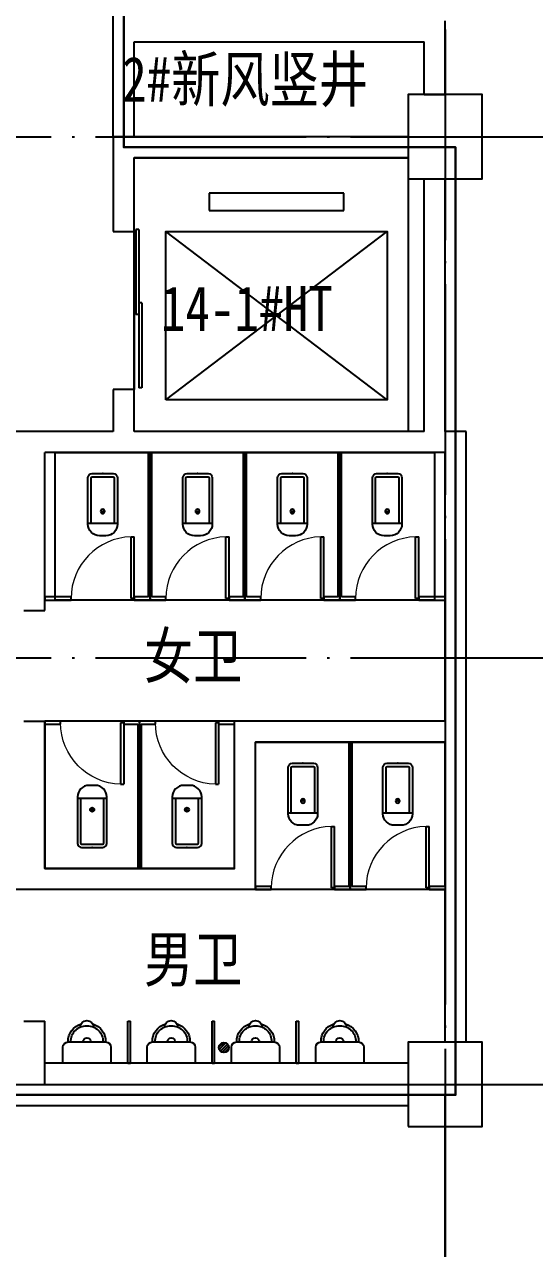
# Model space of a CAD drawing. Extents: x -233336 to 840473, y -28113 to 330904.
# Drawn here: x 727391 to 732232, y 3532 to 15157 of the extents above; entities that cross this region are included whole.
import ezdxf
from ezdxf.xclip import XClip

# ---------------------------------------------------------------- set-up
doc = ezdxf.new("R2010")
doc.units = 0
doc.header["$LTSCALE"] = 1000
doc.header["$XCLIPFRAME"] = 2
doc.linetypes.add('104-14# 核心筒$0$DOTE', pattern=[2.4200000000000004, 2, -0.2, 0.02, -0.2])
doc.layers.get('0').update_dxf_attribs({"linetype": 'CONTINUOUS'})
for name, color, linetype in [('104-14# 核心筒$0$02-TEXT_标注', 9, 'CONTINUOUS'), ('104-14# 核心筒$0$A-E_电梯', 8, 'CONTINUOUS'), ('104-14# 核心筒$0$A-I_卫-洁具', 8, 'CONTINUOUS'), ('104-14# 核心筒$0$A-I_卫-隔断', 8, 'CONTINUOUS'), ('104-14# 核心筒$0$A-TECH_水', 3, 'CONTINUOUS'), ('104-14# 核心筒$0$A_AXIS-轴线', 8, '104-14# 核心筒$0$DOTE'), ('104-14# 核心筒$0$A_STR-砌块墙', 7, 'CONTINUOUS'), ('104-14# 核心筒$0$A_STR-砼柱', 8, 'CONTINUOUS'), ('X-104 14#平面$0$02-TEXT_标注', 9, 'CONTINUOUS'), ('X-104 14#平面$0$05-填充_天正', 8, 'CONTINUOUS'), ('X-104 14#平面$0$A_STR-砌块墙', 7, 'CONTINUOUS')]:
    doc.layers.add(name, color=color, linetype=linetype)
doc.layers.add('104-14# 核心筒$0$04-不打印_辅助线', color=8, linetype='CONTINUOUS', plot=False)
doc.layers.add('X-104 14#平面$0$000套内', color=8, linetype='CONTINUOUS', lineweight=30)
doc.styles.add('104-14# 核心筒$0$Standard', font='STXIHEI.TTF', dxfattribs={"width": 0.8})
doc.styles.add('X-104 14#平面$0$Standard', font='STXIHEI.TTF', dxfattribs={"width": 0.8})

# ---------------------------------------------------------------- blocks, each defined once
blk = doc.blocks.new('104-14# 核心筒$0$$lvtry$00000200')
at = {"color": 0}
for p, q in [((-109.7834388052506, -40.0000000100008, 1e-08), (-109.7834388052433, -469.6564289897615, 1e-08)), ((99.78343880524335, -30.0000000100008, 1e-08), (-99.78343880524335, -30.0000000100008, 1e-08)), ((109.7834388052361, -469.6564289897615, 1e-08), (109.7834388052361, -40.0000000100008, 1e-08))]:
    blk.add_line(p, q, dxfattribs=at)
at = {"color": 0, "elevation": 1e-08}
blk.add_lwpolyline([(99.78343880524335, -1.000080374069512e-08), (-99.78343880524335, -1.000080374069512e-08, 0.4142135623730951), (-139.7834388052433, -40.0000000100008), (-139.7834388052433, -479.6564289897615, 0.4142135623730951), (-29.78343880524335, -589.6564289897615), (29.78343880523607, -589.6564289897615, 0.4142135623730903), (139.7834388052361, -479.6564289897633), (139.7834388052361, -40.0000000100008, 0.4142135623730951)], format="xyb", close=True, dxfattribs=at)
blk.add_lwpolyline([(139.7834388052361, -469.6564289897615), (-139.7834388052433, -469.6564289897615)], dxfattribs=at)
at = {"color": 0}
blk.add_circle((0, -358.6146012114659, 1e-08), 20, dxfattribs=at)
for centre, start, end in [((-99.78343880525063, -40.0000000100008, 1e-08), 90, 180), ((99.78343880523607, -40.0000000100008, 1e-08), 0, 90)]:
    blk.add_arc(centre, 10, start, end, dxfattribs=at)
for p in [(0, 0), (0, -358.6146012114659, 1e-08)]:
    blk.add_point(p, dxfattribs=at)
blk = doc.blocks.new('104-14# 核心筒$0$hgfasg')
at = {"layer": '104-14# 核心筒$0$04-不打印_辅助线'}
blk.add_lwpolyline([(-450, 1400), (450, 1400), (450, 0), (-450, 0)], close=True, dxfattribs=at)
at = {"yscale": -1}
blk.add_blockref('104-14# 核心筒$0$$lvtry$00000200', (0, 200), dxfattribs=at)
blk = doc.blocks.new('104-14# 核心筒$0$A-toilet-F2$0$A-toilet-F3$0$xb')
for p, q in [((-228.5999999991618, 152.3999999994412), (-228.6000000010245, 9.313225746154785e-10)), ((177.7999999998137, 203.2000000000698), (-177.7999999993481, 203.1999999994878)), ((228.6000000010245, -9.313225746154785e-10), (228.6000000005588, 152.3999999997905)), ((-228.6000000010245, 9.313225746154785e-10), (228.6000000010245, -9.313225746154785e-10))]:
    blk.add_line(p, q)
for centre, radius, start, end in [((-6.349999998696148, 209.549999998766), 171.56755229355, 106.6068803142738, 182.1210963969083), ((-6.349999998696148, 209.549999998766), 146.16755229355, 87.87890362284142, 182.1210963969083), ((9.313225746154785e-10, 342.8999999993248), 63.50000000000001, 1.07073087239469, 178.9292691276053), ((6.350000001490116, 209.549999998766), 146.16755229355, 357.8789036030917, 92.12109637715858), ((6.350000001490116, 209.549999998766), 171.56755229355, 357.8789036030917, 73.39311968572625), ((1.396983861923218e-09, 203.1999999987893), 38.1, 0, 180), ((-177.7999999993481, 152.3999999992084), 50.8, 90, 180), ((177.8000000002794, 152.3999999997905), 50.8, 0, 90)]:
    blk.add_arc(centre, radius, start, end)
blk = doc.blocks.new('104-14# 核心筒$0$wrert')
for p, q in [((300.0000000001164, 200.0000000001637), (1900.000000000116, 2300.000000000164)), ((300.0000000001164, 2300.000000000164), (1900.000000000116, 200.0000000001637)), ((2265.000000000116, 1890.120000000174), (2100.000000000175, 1890.120000000174)), ((2100.000000000175, 1890.120000000174), (2100.000000000175, 609.8800000001538)), ((2265.000000000116, 609.8800000001538), (2265.000000000116, 1890.120000000174)), ((2100.000000000175, 609.8800000001538), (2265.000000000116, 609.8800000001538))]:
    blk.add_line(p, q)
for points in [[(1.164153218269348e-10, 2600.000000000278), (2600.000000000175, 2600.000000000278), (2600.000000000175, -3.819877747446299e-11), (1.164153218269348e-10, -3.819877747446299e-11)], [(300.0000000001164, 2300.000000000164), (1900.000000000116, 2300.000000000164), (1900.000000000116, 200.0000000001637), (300.0000000001164, 200.0000000001637), (300.0000000001164, 2300.000000000164)]]:
    blk.add_lwpolyline(points, close=True)
blk = doc.blocks.new('104-14# 核心筒$0$A$C0B6E3E5F')
at = {"layer": '104-14# 核心筒$0$A-I_卫-隔断'}
for p, q in [((-12.5, 1.530808498934192e-15), (-12.5, 400)), ((-12.5, 400), (12.5, 400)), ((12.5, 0), (12.5, 400)), ((-12.5, 1.530808498934192e-15), (12.5, 0))]:
    blk.add_line(p, q, dxfattribs=at)
blk = doc.blocks.new('104-14# 核心筒$0$$DorLib2D$00000128')
at = {"color": 0}
for points in [[(-0.4908619199486566, 0.8502355865689708), (-0.4908619199486566, 0.7099191849998476)], [(0.04913808004857856, 0.850235586568985), (-0.4908619199486566, 0.8502355865689708)], [(0.04913808004857856, 0.850235586568985), (0.04913808004857856, 0.7099191849998476)], [(0.04913808004857856, 0.7099191849998476), (-0.4908619199486566, 0.7099191849998476)], [(0.5131984191175434, 0.709919184999876), (-0.02680158088332973, 0.7099191849998476)], [(-0.02680158088332973, 0.7099191849998476), (-0.02680158088332973, 0.5696027834307387)], [(0.5131984191175434, 0.709919184999876), (0.5131984191175434, 0.5696027834307529)], [(0.5131984191175434, 0.5696027834307529), (-0.02680158088332973, 0.5696027834307387)], [(0.5, 0.4999999999999716), (-0.5, 0.4999999999999289)]]:
    blk.add_lwpolyline(points, dxfattribs=at)
blk = doc.blocks.new('104-14# 核心筒$0$$DorLib2D$00000001')
for p, q in [((0.45, 0.9750000000000001), (0.5000000000000002, 0.9750000000000001)), ((0.45, 0), (0.45, 0.9750000000000001)), ((0.5, 0), (0.5, 0.9750000000000001)), ((0.5, 0), (0.45, 0))]:
    blk.add_line(p, q)
at = {"lineweight": 13}
blk.add_arc((0.475, 0), 0.975, 91.4692835813538, 180, dxfattribs=at)
blk = doc.blocks.new('_FZHK')
blk.add_lwpolyline([(-0.5, -0.5), (0.5, -0.5), (0.5, 0.5), (-0.5, 0.5)], close=True)
blk = doc.blocks.new('104-14# 核心筒$0$$TwtSys$00000141')
for p, q in [((-94.19606303561523, 7.672111694559135), (-10.08309029082739, 91.78508443935061)), ((-94.19606303561523, 7.672111694559135), (-10.08309029082739, 91.78508443935061)), ((-87.21916889109707, -35.05448014085778), (35.05448014085778, 87.21916889110071)), ((-87.21916889109707, -35.05448014085778), (35.05448014085778, 87.21916889110071)), ((-66.46803743153214, -66.46803743153941), (66.46803743153214, 66.46803743153214)), ((-66.46803743153214, -66.46803743153578), (66.46803743153214, 66.46803743153214)), ((-32.35611368903483, -87.061266563549), (87.58274635417911, 32.87759347966494)), ((-32.35611368903483, -87.061266563549), (87.58274635417911, 32.87759347966858)), ((11.43110768805855, -92.25951895252001), (92.2594807012465, -11.43114593933933)), ((11.43110768805855, -92.25951895252001), (92.2594807012465, -11.43114593933933))]:
    blk.add_line(p, q)
blk.add_circle((0, 0), 94)
blk.add_circle((0, 0), 94)
blk = doc.blocks.new('104-14# 核心筒')
at = {"layer": '104-14# 核心筒$0$A-I_卫-洁具', "ltscale": 0.1}
blk.add_line((41049.99999999996, 7900.000000000062), (37599.9999999998, 7900.000000000062), dxfattribs=at)
at = {"layer": '104-14# 核心筒$0$A-I_卫-隔断'}
for p, q in [((38584.99999999779, 12330.00020147649), (38584.99999999776, 13700.00020147651)), ((38584.99999999776, 13700.00020147651), (38614.99999999776, 13700.00020147651)), ((38614.99999999774, 12330.00020147652), (38614.99999999776, 13700.00020147651)), ((39484.99999999774, 12330.00020147652), (39484.99999999776, 13700.00020147651)), ((39484.99999999776, 13700.00020147651), (39514.99999999776, 13700.00020147651)), ((39514.99999999774, 12330.00020147648), (39514.99999999776, 13700.00020147651)), ((40384.99999999778, 12330.00020147648), (40384.99999999776, 13700.00020147651)), ((40384.99999999776, 13700.00020147651), (40414.99999999776, 13700.00020147651)), ((40414.99999999779, 12330.00020147648), (40414.99999999776, 13700.00020147651)), ((37849.99999989122, 12330.00020147652), (37599.99999999991, 12330.00020147651)), ((37599.99999999991, 12330.00020147651), (37599.99999999991, 12300.00020147651)), ((37849.99999989122, 12300.00020147654), (37849.99999989122, 12330.00020147652)), ((38584.99999999779, 12330.00020147649), (38449.99999989122, 12330.0002014765)), ((38449.99999989122, 12330.0002014765), (38449.99999989122, 12300.00020147654)), ((38749.99999988924, 12330.00020147651), (38614.99999999774, 12330.00020147652)), ((38749.99999988923, 12300.00020147652), (38749.99999988924, 12330.00020147651)), ((39484.99999999774, 12330.00020147652), (39349.99999988874, 12330.00020147651)), ((39349.99999988874, 12330.00020147651), (39349.99999988874, 12300.00020147652)), ((39649.99999988874, 12330.00020147647), (39514.99999999774, 12330.00020147648)), ((39649.99999988874, 12300.00020147648), (39649.99999988874, 12330.00020147647)), ((40384.99999999778, 12330.00020147648), (40249.99999988923, 12330.00020147647)), ((40249.99999988923, 12330.00020147647), (40249.99999988923, 12300.00020147648)), ((40549.99999988874, 12330.00020147649), (40414.99999999779, 12330.00020147648)), ((40549.99999988874, 12300.00020147655), (40549.99999988874, 12330.00020147649)), ((41399.99999999994, 12330.00020147651), (41149.99999988874, 12330.0002014765)), ((41149.99999988874, 12330.0002014765), (41149.99999988874, 12300.00020147655)), ((41399.99999999994, 12300.00020147651), (41399.99999999994, 12330.00020147651)), ((37599.99999999991, 12300.00020147651), (37849.99999989122, 12300.00020147654)), ((38449.99999989101, 12300.00020147651), (37849.99999989101, 12300.00020147651)), ((38449.99999989122, 12300.00020147654), (38599.99999999776, 12300.00020147651)), ((38599.99999999566, 12300.00020147651), (38749.99999988923, 12300.00020147652)), ((39349.99999988892, 12300.00020147651), (38749.99999988892, 12300.00020147651)), ((39349.99999988874, 12300.00020147652), (39499.99999999776, 12300.00020147651)), ((39499.99999999776, 12300.00020147651), (39649.99999988874, 12300.00020147648)), ((40249.99999988893, 12300.00020147651), (39649.99999988893, 12300.00020147651)), ((40249.99999988923, 12300.00020147648), (40399.99999999776, 12300.00020147651)), ((40399.99999999776, 12300.00020147651), (40549.99999988874, 12300.00020147655)), ((41149.99999988895, 12300.00020147651), (40549.99999988895, 12300.00020147651)), ((41149.99999988874, 12300.00020147655), (41399.99999999994, 12300.00020147651)), ((37749.99999989122, 11150.00020154185), (37599.99999999776, 11150.00020154181)), ((37599.99999999776, 11150.00020154181), (37599.99999999776, 11120.00020154181)), ((37599.99999999776, 11120.00020154181), (37749.99999989122, 11120.00020154186)), ((38349.99999989101, 11150.00020154181), (37749.99999989101, 11150.00020154181)), ((37749.99999989122, 11120.00020154186), (37749.99999989122, 11150.00020154185)), ((38499.99999999776, 11150.00020154181), (38349.99999989072, 11150.00020154185)), ((38349.99999989072, 11150.00020154185), (38349.99999989072, 11120.00020154188)), ((38349.99999989072, 11120.00020154188), (38484.99999999774, 11120.00020154185)), ((38484.99999999774, 11120.00020154185), (38484.99999999776, 9750.000201541814)), ((38649.99999988874, 11150.00020154182), (38499.99999999566, 11150.00020154181)), ((38514.99999999774, 11120.00020154183), (38649.99999988874, 11120.0002015418)), ((38514.99999999774, 11120.00020154183), (38514.99999999776, 9750.000201541814)), ((39249.99999988893, 11150.00020154181), (38649.99999988893, 11150.00020154181)), ((38649.99999988874, 11120.0002015418), (38649.99999988874, 11150.00020154182)), ((39399.99999999988, 11150.00020154181), (39249.99999988923, 11150.00020154182)), ((39249.99999988923, 11150.00020154182), (39249.99999988923, 11120.00020154179)), ((39249.99999988923, 11120.00020154179), (39399.99999999988, 11120.00020154181)), ((39399.99999999988, 11120.00020154181), (39399.99999999988, 11150.00020154181)), ((40484.9999998886, 10950.00020154217), (40484.99999988859, 9580.000201542567)), ((40514.9999998886, 10950.00020154217), (40484.9999998886, 10950.00020154217)), ((40514.9999998886, 10950.00020154217), (40514.99999988859, 9580.000201542456)), ((38514.99999999776, 9750.000201541814), (38484.99999999776, 9750.000201541814)), ((39749.99999989073, 9580.000201542527), (39599.99999999994, 9580.000201542513)), ((39599.99999999994, 9580.000201542513), (39599.99999999994, 9550.000201542513)), ((39599.99999999994, 9550.000201542513), (39749.99999989072, 9550.000201542563)), ((39749.99999989072, 9550.000201542563), (39749.99999989073, 9580.000201542527)), ((40349.99999989112, 9550.000201542513), (39749.99999989112, 9550.000201542513)), ((40484.99999988859, 9580.000201542567), (40349.99999989122, 9580.000201542562)), ((40349.99999989122, 9580.000201542562), (40349.99999989122, 9550.000201542563)), ((40349.99999989122, 9550.000201542563), (40499.9999998886, 9550.000201542513)), ((40499.9999998886, 9550.000201542513), (40649.99999989073, 9550.000201542562)), ((40649.99999989072, 9580.000201542418), (40514.99999988859, 9580.000201542456)), ((40649.99999989073, 9550.000201542562), (40649.99999989072, 9580.000201542418)), ((41249.99999989112, 9550.000201542513), (40649.99999989112, 9550.000201542513)), ((41399.99999999999, 9580.000201542456), (41249.99999989122, 9580.000201542418)), ((41249.99999989122, 9580.000201542418), (41249.99999989122, 9550.00020154253)), ((41249.99999989122, 9550.00020154253), (41399.99999999999, 9550.000201542465))]:
    blk.add_line(p, q, dxfattribs=at)
at = {"layer": '104-14# 核心筒$0$A_AXIS-轴线'}
for p, q in [((41400.00000000001, 54018.37846733601), (41400.00000000001, -8545.12396972545)), ((-24838.9698462474, 16700), (120259.921909796, 16700)), ((-24838.9698462474, 11750), (120259.921909796, 11750)), ((-24838.9698462474, 7700), (120259.921909796, 7700))]:
    blk.add_line(p, q, dxfattribs=at)
at = {"layer": '104-14# 核心筒$0$A_STR-砌块墙'}
for p, q in [((41050, 16700.0002015422), (38250.00029705993, 16700.00020154223)), ((38250.00029705993, 16700.00020154223), (38250.00029705989, 15800.00040311026)), ((41050, 16500.00020154219), (38450.00029705995, 16500.00020154223)), ((38450.00029705992, 15800.00040311025), (38450.00029705995, 16500.00020154223)), ((41200.00000000009, 13900.00020154217), (41200.00000000017, 16300)), ((41400.0000000001, 13900.00020154222), (41400.00000000016, 16300)), ((38250.00029705989, 15800.00040311026), (38450.00029705992, 15800.00040311025)), ((38450.00029705989, 14300.00040311026), (38250.00029705987, 14300.00040311026)), ((38250.00029705987, 14300.00040311026), (38250.00029705987, 13900.00020154222)), ((38450.0002970599, 13900.00020154222), (38450.00029705989, 14300.00040311026)), ((37499.99999999994, 13900.00020154222), (35399.99999999995, 13900.00020154229)), ((38250.00029705987, 13900.00020154222), (37499.99999999994, 13900.00020154222)), ((41200.00000000009, 13900.00020154217), (38450.0002970599, 13900.00020154222)), ((41600.00000000009, 13900.00020154222), (41400.0000000001, 13900.00020154222)), ((41600.00000000003, 11050.00020154216), (41600.00000000009, 13900.00020154222)), ((37599.99999999991, 12900.0002014751), (37599.99999999993, 13700.00020154227)), ((38350.00029705989, 13700.00020154222), (37599.99999999993, 13700.00020154227)), ((41300.00000000009, 13700.00020154217), (38350.00029705989, 13700.00020154222)), ((41400.00000000009, 13700.00020154222), (41300.00000000009, 13700.00020154217)), ((41400.00000000004, 11150.00020154216), (41400.00000000009, 13700.00020154222)), ((37599.99999999991, 12200.00020147616), (37599.99999999991, 12900.00020147511)), ((37399.99999999991, 12200.00020147616), (37599.99999999991, 12200.00020147616)), ((37399.99999999988, 11150.00020154222), (37599.99999999988, 11150.00020154222)), ((37599.99999999983, 9750.000201542229), (37599.99999999988, 11150.00020154222)), ((41400.00000000004, 11150.00020154216), (39399.99999999996, 11150.00020154216)), ((39399.99999999993, 9750.000201542176), (39399.99999999996, 11150.00020154216)), ((41600, 9565.000201542569), (41600.00000000003, 11050.00020154216)), ((41400.00000000002, 10950.00020154217), (39599.99999999996, 10950.00020154217)), ((39599.99999999993, 9550.00020154215), (39599.99999999996, 10950.00020154217)), ((41399.99999999999, 9580.000201542456), (41400.00000000002, 10950.00020154217)), ((39399.99999999993, 9750.000201542176), (37599.99999999983, 9750.000201542229)), ((37499.99999999987, 9550.000201542338), (35499.99999999985, 9550.000201542396)), ((39599.99999999993, 9550.00020154215), (37499.99999999985, 9550.000201542221)), ((41399.99999999996, 8100.000000000085), (41399.99999999999, 9550.000201542465)), ((41599.99999999999, 8100.000000000085), (41600, 9565.000201542569)), ((37399.9999999998, 8300.000000000178), (37599.9999999998, 8300.000000000171)), ((37599.99999999977, 7700.000000000167), (37599.9999999998, 8300.000000000171)), ((37599.99999999977, 7700.000000000167), (41049.99999999993, 7700.000000000062)), ((33800.00000000431, 7500.000000000216), (37499.99999999977, 7500.000000000175)), ((37499.99999999977, 7500.000000000175), (41049.99999999993, 7500.000000000069))]:
    blk.add_line(p, q, dxfattribs=at)
for p in [(38399.99999998536, 7900.000000000062), (39199.99999998536, 7900.000000000062), (39999.99999998536, 7900.000000000062)]:
    blk.add_blockref('104-14# 核心筒$0$A$C0B6E3E5F', p)
at = {"layer": '104-14# 核心筒$0$A-E_电梯', "rotation": 90}
blk.add_blockref('104-14# 核心筒$0$wrert', (41049.99999999997, 13900.00020154199), dxfattribs=at)
at = {"layer": '104-14# 核心筒$0$A-E_电梯', "xscale": 1500, "yscale": -200, "zscale": 200, "rotation": 89.9999999999988}
blk.add_blockref('104-14# 核心筒$0$$DorLib2D$00000128', (38350.00029705992, 15050.00040311023), dxfattribs=at)
at = {"layer": '104-14# 核心筒$0$A-I_卫-洁具', "ltscale": 0.1, "rotation": 180}
for p in [(38149.99999999997, 13700.00020147616), (39049.99999999776, 13700.00020147616), (39949.99999999776, 13700.00020147616), (40849.99999999776, 13700.00020147616), (40049.99999999994, 10950.00020154216), (40949.99999999994, 10950.00020154216)]:
    blk.add_blockref('104-14# 核心筒$0$hgfasg', p, dxfattribs=at)
at = {"layer": '104-14# 核心筒$0$A-I_卫-洁具', "ltscale": 0.1, "xscale": -1}
for name, p in [('104-14# 核心筒$0$hgfasg', (38049.99999999997, 9750.000201542163)), ('104-14# 核心筒$0$hgfasg', (38949.99999999776, 9750.000201542163)), ('104-14# 核心筒$0$A-toilet-F2$0$A-toilet-F3$0$xb', (37999.99999998536, 7900.000000000062)), ('104-14# 核心筒$0$A-toilet-F2$0$A-toilet-F3$0$xb', (38799.99999998536, 7900.000000000062)), ('104-14# 核心筒$0$A-toilet-F2$0$A-toilet-F3$0$xb', (39599.99999998536, 7900.000000000062)), ('104-14# 核心筒$0$A-toilet-F2$0$A-toilet-F3$0$xb', (40399.99999998536, 7900.000000000062))]:
    blk.add_blockref(name, p, dxfattribs=at)
at = {"layer": '104-14# 核心筒$0$A-I_卫-隔断', "xscale": -600, "zscale": 30, "rotation": 180}
for p, yscale in [((38149.99999989101, 12315.00020147651), -600), ((39049.99999988892, 12315.00020147651), -600), ((39949.99999988893, 12315.00020147651), -600), ((40849.99999988895, 12315.00020147651), -600), ((38049.99999989101, 11135.00020154181), 600), ((38949.99999988893, 11135.00020154181), 600), ((40049.99999989112, 9565.000201542513), -600), ((40949.99999989112, 9565.000201542513), -600)]:
    blk.add_blockref('104-14# 核心筒$0$$DorLib2D$00000001', p, dxfattribs=dict(at, yscale=yscale))
at = {"layer": '104-14# 核心筒$0$A-TECH_水', "xscale": 0.5, "yscale": 0.5, "zscale": 0.5}
blk.add_blockref('104-14# 核心筒$0$$TwtSys$00000141', (39299.99999998398, 8050.000000000058), dxfattribs=at)
at = {"layer": '104-14# 核心筒$0$A_STR-砼柱', "xscale": 700, "yscale": 800, "zscale": 800}
for p in [(41399.99999999996, 16700.00000000006), (41399.99999999996, 7700.000000000058)]:
    blk.add_blockref('_FZHK', p, dxfattribs=at)
at = {"layer": '104-14# 核心筒$0$02-TEXT_标注', "style": '104-14# 核心筒$0$Standard', "width": 0.8}
for s, p in [('14-1#HT', (38701.93220545832, 14854.64104933682)), ('女卫', (38542.08263990493, 11554.30774442386)), ('男卫', (38542.08263990493, 8674.578921541106))]:
    blk.add_text(s, height=428.1386462882095, dxfattribs=at).set_placement(p)
blk = doc.blocks.new('X-104 14#平面')
at = {"layer": 'X-104 14#平面$0$000套内'}
blk.add_lwpolyline([(23400.00000000001, 26450.00000000002), (50400.00000000001, 26450.00000000002), (50400.00000000001, -2049.999999999978), (23449.99999999199, -2049.999999999977), (23450.00000000803, 7799.999999999234), (32350.00000000158, 7800.000000001231), (32350.00000000159, 7599.999999993254), (41500.00000001615, 7599.999999990974), (41500.00000000009, 16600.00020154226), (38350.00029705991, 16600.00010077111), (38350.0002970601, 19249.9998992286), (30600.00000000007, 19249.99999999982), (30600.00000000007, 26300.00000000002)], dxfattribs=at)
at = {"layer": 'X-104 14#平面$0$05-填充_天正'}
blk.add_lwpolyline([(41400.00000000001, -2049.999999999978), (41400.00000000001, 7599.999999990999), (32350.00000000282, 7599.999999993254), (32350.00000000158, 7800.000000001231), (26449.99999999919, 7799.999999999907), (26450.00000000331, 6399.999999999681), (23450.00000000536, 6399.99999999974), (23449.99999999199, -2049.999999999977), (30600.00000006576, -2049.999999954483), (30600.00000005462, -249.9999999999927), (32399.99999999997, -249.9999999999927), (32400.00000000001, -2049.999999999978)], close=True, dxfattribs=at)
at = {"layer": 'X-104 14#平面$0$A_STR-砌块墙'}
for p, q in [((38250.00029706, 17700.00000000005), (38250.00029706009, 19149.99999999969)), ((41400.00000000015, 17100.00000000005), (41400.00000000021, 17800.00000000005)), ((38250.00029705996, 16700.00000000002), (38250.00029706, 17700.00000000005)), ((38450.00029706003, 17600.00000000004), (41200.0000000002, 17600.00000000004)), ((38450.00029705996, 16700.00000000001), (38450.00029706003, 17600.00000000004)), ((41200.00000000015, 17100.00000000006), (41200.0000000002, 17600.00000000004)), ((41200.00000000015, 17100.00000000006), (41400.00000000015, 17100.00000000005)), ((38250.00029705996, 16700.00000000002), (38450.00029705996, 16700.00000000001))]:
    blk.add_line(p, q, dxfattribs=at)
ref = blk.add_blockref('104-14# 核心筒', (0, 0))
XClip(ref).set_block_clipping_path([(-38664.36238214614, -25499.99999999997), (139216.5485069363, 330900)])
at = {"layer": 'X-104 14#平面$0$02-TEXT_标注', "style": 'X-104 14#平面$0$Standard', "width": 0.8}
blk.add_text('2#新风竖井', height=428.1386462882095, dxfattribs=at).set_placement((38334.17177303089, 17031.76149753251))

msp = doc.modelspace()

# ---------------------------------------------------------------- block references
msp.add_blockref('X-104 14#平面', (689983.3886033548, -2608.854815126397))

doc.saveas('drawing.dxf')
